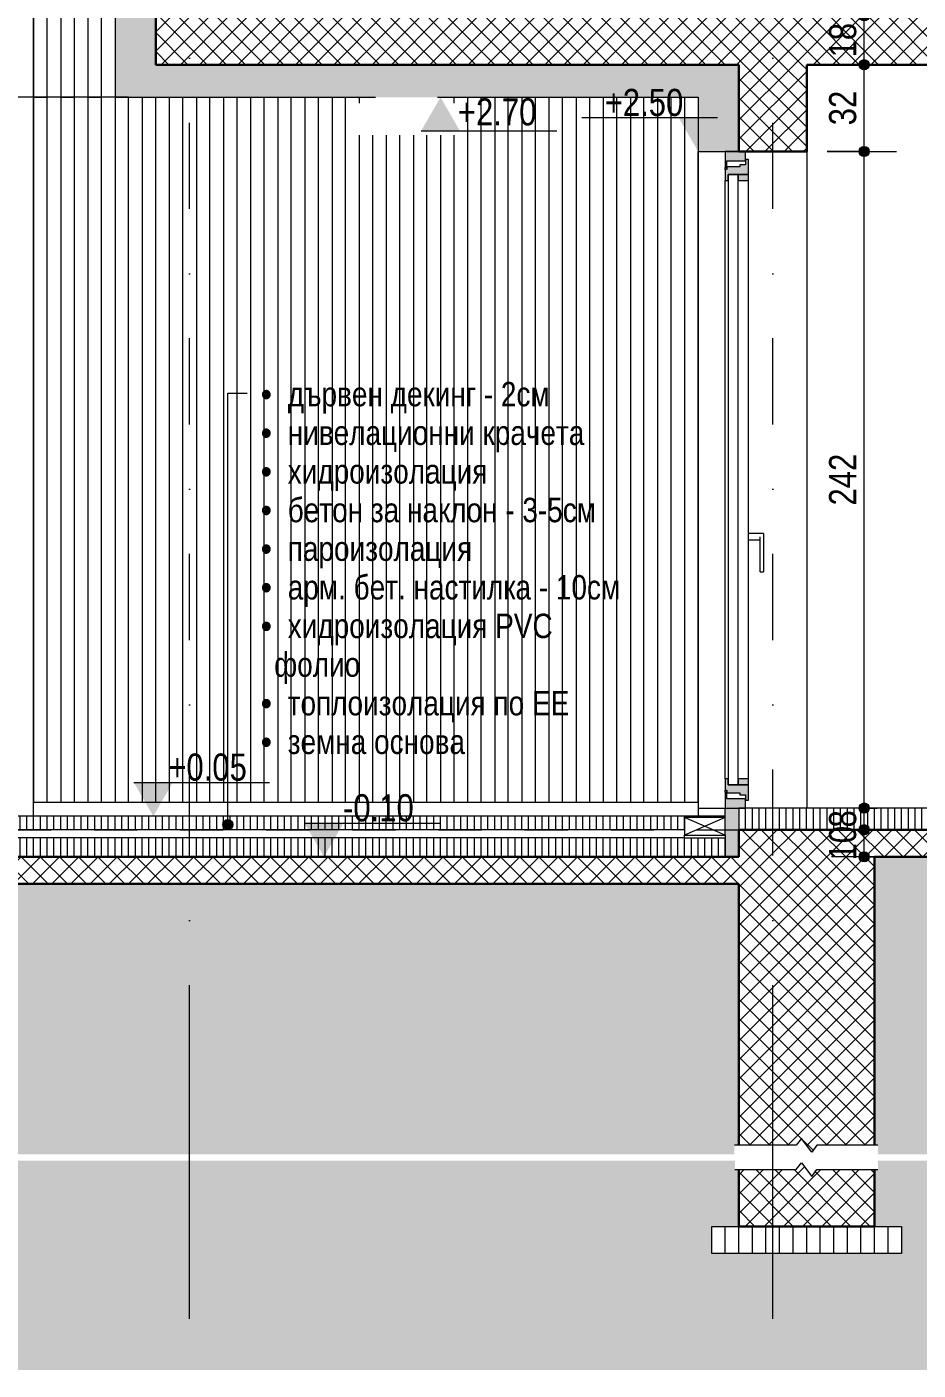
# Model space of a CAD drawing. Header units: centimetres. Extents: x -182 to 1407, y -199 to 837.
# Drawn here: x 174.1 to 502.7, y -199.2 to 295.9 of the extents above; entities that cross this region are included whole.
import ezdxf

# ---------------------------------------------------------------- set-up
doc = ezdxf.new("R2010")
doc.units = ezdxf.units.CM
doc.linetypes.add('Dash', pattern=[31.75, 15.875, -15.875])
doc.linetypes.add('Dash dot', pattern=[79.375, 31.75, -23.8125, 0, -23.8125])
for name, color, linetype, lineweight in [('A-ANNO-DIMS', 7, 'Continuous', 9), ('A-ANNO-DIMS-50', 7, 'Continuous', 9), ('A-ANNO-NOTE', 7, 'Continuous', 9), ('A-DETL-GENF', 7, 'Continuous', 9), ('A-DETL-MBND', 7, 'Continuous', 9), ('A-FLOR-FNSH', 7, 'Continuous', 9), ('A-FLOR-LEVL', 7, 'Continuous', 9), ('A-FLOR-MCUT', 7, 'Continuous', 9), ('A-FLOR-PATT', 7, 'Continuous', 9), ('A-GLAZ', 7, 'Continuous', 5), ('A-GLAZ-CWMG', 7, 'Continuous', 9), ('A-WALL', 7, 'Continuous', 9), ('A-WALL-PATT', 7, 'Continuous', 9), ('G-ANNO-DIMS', 7, 'Continuous', 9), ('G-ANNO-TEXT', 7, 'Continuous', 9), ('P-PIPE', 7, 'Continuous', 9), ('S-BEAM', 7, 'Continuous', 9), ('S-COLS', 7, 'Continuous', 9), ('S-GRID', 7, 'Continuous', 9)]:
    doc.layers.add(name, color=color, linetype=linetype, lineweight=lineweight)
doc.layers.add('A-DETL', color=7, linetype='Continuous', lineweight=9, true_color=0x008000)
doc.styles.add('Arial Narrow_1', font='ARIALN.TTF', dxfattribs={"height": 10})
doc.styles.add('Arial Narrow_2', font='ARIALN.TTF', dxfattribs={"height": 9})
doc.dimstyles.new('TEC_DIM', dxfattribs={"dimscale": 30.48, "dimtxt": 10.23431, "dimasz": 0.492126, "dimexe": 0.393701, "dimexo": 0.246063, "dimgap": 0, "dimtad": 1, "dimdec": 0, "dimzin": 0, "dimdsep": 46, "dimtxsty": 'Arial Narrow_1', "dimblk1": 'DOTSMALL', "dimblk2": 'DOTSMALL', "dimsah": 1, "dimcen": 0.09, "dimazin": 0, "dimtfac": 1, "dimtdec": 4, "dimtix": 1, "dimtmove": 0, "dimatfit": 3, "dimfxl": 0, "dimtvp": 1, "dimtolj": 1, "dimtzin": 0, "dimarcsym": 0})
pattern_1 = [(270, (134.087, 5), (2.5, 2e-16), [])]
pattern_2 = [(45, (670.496, 332.896), (-3.535534, 3.535534), []), (135, (670.496, 332.896), (-3.535534, -3.535534), [])]
pattern_3 = [(0, (670.496, 332.896), (19.05, 19.05), [19.05, -19.05]), (0, (670.496, 340.04), (19.05, 19.05), [19.05, -19.05]), (0, (670.496, 347.184), (19.05, 19.05), [19.05, -19.05]), (90, (672.878, 349.565), (-19.05, 19.05), [19.05, -19.05]), (90, (680.021, 349.565), (-19.05, 19.05), [19.05, -19.05]), (90, (687.165, 349.565), (-19.05, 19.05), [19.05, -19.05])]

# ---------------------------------------------------------------- blocks, each defined once
blk = doc.blocks.new('Rectangular Mullion - TEC_LAMEL-2326487-A-A')
at = {"layer": 'A-GLAZ-CWMG', "color": 253, "true_color": 0xaaaaaa}
for p, q in [((176.59, 270), (181.59, 270)), ((176.59, 270), (176.59, 10)), ((181.59, 10), (181.59, 270)), ((181.59, 10), (176.59, 10))]:
    blk.add_line(p, q, dxfattribs=at)
blk = doc.blocks.new('Rectangular Mullion - TEC_LAMEL-V16-A-A')
at = {"layer": 'A-GLAZ-CWMG', "color": 253, "true_color": 0xaaaaaa}
for p, q in [((206.59, 270), (206.59, 10)), ((211.59, 10), (211.59, 270)), ((211.59, 10), (206.59, 10))]:
    blk.add_line(p, q, dxfattribs=at)
blk = doc.blocks.new('Rectangular Mullion - TEC_LAMEL-V17-A-A')
at = {"layer": 'A-GLAZ-CWMG', "color": 253, "true_color": 0xaaaaaa}
for p, q in [((296.59, 270), (296.59, 267.81)), ((296.59, 256.03), (296.59, 10)), ((301.59, 10), (301.59, 256.03)), ((301.59, 10), (296.59, 10))]:
    blk.add_line(p, q, dxfattribs=at)
blk = doc.blocks.new('Rectangular Mullion - TEC_LAMEL-V18-A-A')
at = {"layer": 'A-GLAZ-CWMG', "color": 253, "true_color": 0xaaaaaa}
for p, q in [((306.59, 256.03), (306.59, 10)), ((311.59, 10), (311.59, 256.03)), ((311.59, 10), (306.59, 10))]:
    blk.add_line(p, q, dxfattribs=at)
blk = doc.blocks.new('Rectangular Mullion - TEC_LAMEL-V19-A-A')
at = {"layer": 'A-GLAZ-CWMG', "color": 253, "true_color": 0xaaaaaa}
for p, q in [((331.59, 267.81), (331.59, 270)), ((326.59, 256.03), (326.59, 10)), ((331.59, 10), (331.59, 256.03)), ((331.59, 10), (326.59, 10))]:
    blk.add_line(p, q, dxfattribs=at)
blk = doc.blocks.new('Rectangular Mullion - TEC_LAMEL-2370425-A-A')
at = {"layer": 'A-GLAZ-CWMG', "color": 253, "true_color": 0xaaaaaa}
for p, q in [((176.59, 628.84), (176.59, 270)), ((181.59, 270), (181.59, 623.65)), ((181.59, 270), (176.59, 270))]:
    blk.add_line(p, q, dxfattribs=at)
blk = doc.blocks.new('Rectangular Mullion - TEC_LAMEL-V20-A-A')
at = {"layer": 'A-GLAZ-CWMG', "color": 253, "true_color": 0xaaaaaa}
for p, q in [((186.59, 623.65), (186.59, 270)), ((191.59, 270), (191.59, 623.65)), ((191.59, 270), (186.59, 270))]:
    blk.add_line(p, q, dxfattribs=at)
blk = doc.blocks.new('Rectangular Mullion - TEC_LAMEL-V28-A-A')
at = {"layer": 'A-GLAZ-CWMG', "color": 253, "true_color": 0xaaaaaa}
for p, q in [((416.59, 270), (416.59, 10)), ((421.59, 10), (421.59, 250)), ((421.59, 10), (416.59, 10))]:
    blk.add_line(p, q, dxfattribs=at)
blk = doc.blocks.new('DOUBLE - OK_F - 200x242-2493595-A-A')
at = {"layer": 'A-GLAZ', "true_color": 0xc0c0c0}
h = blk.add_hatch(color=9, dxfattribs=at)
h.paths.add_polyline_path([(439.09, 8), (439.09, 11.4), (432.14, 11.4), (432.14, 13.9), (431.59, 13.9), (431.59, 8)])
h.paths.add_polyline_path([(431.59, 244.1), (432.14, 244.1), (432.14, 246.6), (439.09, 246.6), (439.09, 250), (431.59, 250)])
h = blk.add_hatch(color=9, dxfattribs=at)
h.paths.add_polyline_path([(440.09, 10.9), (440.09, 16.5), (432.69, 16.5), (432.69, 18.7), (431.59, 18.7), (431.59, 14.6), (432.14, 14.6), (432.14, 13.62), (436.91, 13.62), (436.91, 12.9), (439.09, 12.9), (439.09, 10.9)])
h.paths.add_polyline_path([(432.69, 239.3), (432.69, 241.5), (440.09, 241.5), (440.09, 247.1), (439.09, 247.1), (439.09, 245.1), (436.91, 245.1), (436.91, 244.38), (432.14, 244.38), (432.14, 243.4), (431.59, 243.4), (431.59, 239.3)])
h = blk.add_hatch(color=9, dxfattribs=at)
h.paths.add_polyline_path([(440.09, 16.5), (440.09, 18.7), (436.29, 18.7), (436.29, 16.5)])
h.paths.add_polyline_path([(440.09, 239.3), (440.09, 241.5), (436.29, 241.5), (436.29, 239.3)])
at = {"layer": 'A-GLAZ'}
for p, q in [((439.09, 250), (431.59, 250)), ((431.59, 250), (431.59, 244.1)), ((439.09, 246.6), (439.09, 250)), ((431.59, 244.1), (432.14, 244.1)), ((431.59, 243.4), (431.59, 244.1)), ((432.14, 243.4), (431.59, 243.4)), ((431.59, 243.4), (431.59, 239.3)), ((432.14, 244.1), (432.14, 246.6)), ((432.14, 246.6), (439.09, 246.6)), ((436.91, 244.38), (432.14, 244.38)), ((432.14, 244.38), (432.14, 243.4)), ((439.09, 245.1), (436.91, 245.1)), ((436.91, 245.1), (436.91, 244.38)), ((440.09, 247.1), (439.09, 247.1)), ((439.09, 247.1), (439.09, 245.1)), ((440.09, 241.5), (440.09, 247.1)), ((431.59, 239.3), (432.69, 239.3)), ((431.59, 18.7), (431.59, 239.3)), ((432.69, 241.5), (432.69, 16.5)), ((436.29, 241.5), (432.69, 241.5)), ((432.69, 239.3), (432.69, 241.5)), ((432.69, 241.5), (440.09, 241.5)), ((436.29, 16.5), (436.29, 241.5)), ((436.29, 241.5), (436.29, 239.3)), ((440.09, 241.5), (436.29, 241.5)), ((436.29, 239.3), (440.09, 239.3)), ((440.09, 239.3), (440.09, 241.5)), ((440.09, 18.7), (440.09, 239.3)), ((444.44, 109.2), (440.09, 109.2)), ((445.69, 109.2), (444.44, 109.2)), ((445.69, 109.2), (445.69, 108)), ((440.09, 106.8), (444.44, 106.8)), ((444.44, 95.83), (444.44, 108)), ((445.69, 108), (445.69, 95.83)), ((444.44, 95.04), (445.69, 95.04)), ((432.69, 18.7), (431.59, 18.7)), ((431.59, 18.7), (431.59, 14.6)), ((432.69, 16.5), (432.69, 18.7)), ((432.69, 16.5), (436.29, 16.5)), ((440.09, 16.5), (432.69, 16.5)), ((436.29, 18.7), (436.29, 16.5)), ((440.09, 18.7), (436.29, 18.7)), ((436.29, 16.5), (440.09, 16.5)), ((440.09, 16.5), (440.09, 18.7)), ((440.09, 10.9), (440.09, 16.5)), ((431.59, 14.6), (432.14, 14.6)), ((431.59, 13.9), (431.59, 14.6)), ((432.14, 13.9), (431.59, 13.9)), ((431.59, 13.9), (431.59, 8)), ((432.14, 14.6), (432.14, 13.62)), ((432.14, 11.4), (432.14, 13.9)), ((432.14, 13.62), (436.91, 13.62)), ((439.09, 11.4), (432.14, 11.4)), ((436.91, 13.62), (436.91, 12.9)), ((436.91, 12.9), (439.09, 12.9)), ((439.09, 12.9), (439.09, 10.9)), ((439.09, 8), (439.09, 11.4)), ((439.09, 10.9), (440.09, 10.9)), ((431.59, 8), (439.09, 8))]:
    blk.add_line(p, q, dxfattribs=at)
at = {"layer": 'A-GLAZ', "flags": 128}
for points in [[(444.44, 95.04), (444.44, 95.06), (444.44, 95.1), (444.44, 95.18), (444.44, 95.27), (444.44, 95.39), (444.44, 95.53), (444.44, 95.68), (444.44, 95.83)], [(445.69, 95.83), (445.69, 95.68), (445.69, 95.53), (445.69, 95.39), (445.69, 95.27), (445.69, 95.18), (445.69, 95.1), (445.69, 95.06), (445.69, 95.04)]]:
    blk.add_lwpolyline(points, dxfattribs=at)
blk = doc.blocks.new('Entwässerungsrinne Fahrweg - 200-2442293-A-A')
at = {"layer": 'P-PIPE'}
h = blk.add_hatch(dxfattribs=at)
h.set_pattern_fill('FP2_32', color=256, style=0, pattern_type=2)
h.set_pattern_definition([(90, (670.496, 332.896), (-2.5, 2e-16), [])])
h.paths.add_polyline_path([(416.59, 4.5), (431.59, 4.5), (431.59, 5), (416.59, 5)])
for p, q in [((416.59, 5), (431.59, 5)), ((416.59, 4.5), (416.59, 5)), ((431.59, 5), (416.59, 5)), ((416.59, 5), (416.59, -2)), ((431.59, 4.5), (431.59, 5)), ((431.59, -2), (431.59, 5)), ((431.59, 4.5), (416.59, 4.5)), ((416.59, -2), (431.59, -2))]:
    blk.add_line(p, q, dxfattribs=at)
blk = doc.blocks.new('TEC-BREAKLINE - M_Break Line-2501834-A-A')
at = {"layer": 'A-DETL-GENF'}
for p, q in [((459.65, -113.79), (457.75, -116.33)), ((463.46, -118.87), (459.65, -113.79)), ((457.75, -116.33), (434.97, -116.33)), ((465.37, -116.33), (463.46, -118.87)), ((487.84, -116.33), (465.37, -116.33))]:
    blk.add_line(p, q, dxfattribs=at)
blk = doc.blocks.new('TEC-BREAKLINE - M_Break Line-2501920-A-A')
at = {"layer": 'A-DETL-GENF'}
for p, q in [((457.75, -125.31), (459.65, -122.77)), ((459.65, -122.77), (463.46, -127.85)), ((435.15, -125.31), (457.75, -125.31)), ((463.46, -127.85), (465.37, -125.31)), ((465.37, -125.31), (487.88, -125.31))]:
    blk.add_line(p, q, dxfattribs=at)
blk = doc.blocks.new('Spot Elevations - ELEVATION_PROJECT-V36-A-A')
at = {"layer": 'A-ANNO-NOTE'}
blk.add_hatch(color=256, dxfattribs=at).paths.add_polyline_path([(267.71, 616.44), (282.02, 616.44), (274.87, 628.84)])
blk.add_line((267.71, 616.44), (317.71, 616.44), dxfattribs=at)
blk = doc.blocks.new('Spot Elevations - ELEVATION_PROJECT-150941-A-A')
at = {"layer": 'A-ANNO-NOTE'}
blk.add_hatch(color=256, dxfattribs=at).paths.add_polyline_path([(198.6, 685.85), (212.91, 685.85), (205.75, 673.46)])
blk.add_line((198.6, 685.85), (248.6, 685.85), dxfattribs=at)
blk = doc.blocks.new('Spot Elevations - ELEVATION_PROJECT-V37-A-A')
at = {"layer": 'A-ANNO-NOTE'}
blk.add_hatch(color=256, dxfattribs=at).paths.add_polyline_path([(428.74, 262.39), (414.43, 262.39), (421.59, 250)])
blk.add_line((428.74, 262.39), (378.74, 262.39), dxfattribs=at)
blk = doc.blocks.new('DIMBLOCK49-A-A')
at = {"layer": 'A-ANNO-DIMS-50', "transparency": 16777216}
h = blk.add_hatch(color=256, dxfattribs=at)
edge = h.paths.add_edge_path()
edge.add_arc((482.77, 0), 1.87, 0, 360)
h = blk.add_hatch(color=256, dxfattribs=at)
edge = h.paths.add_edge_path()
edge.add_arc((482.77, -10), 1.87, 0, 360)
for p, q in [((487.61, 0), (470.77, 0)), ((482.77, -10), (482.77, 0)), ((482.77, 0), (487.61, 0)), ((487.61, -10), (470.77, -10)), ((482.77, -10), (487.61, -10))]:
    blk.add_line(p, q, dxfattribs=at)
for centre in [(482.77, 0), (482.77, -10)]:
    blk.add_circle(centre, 1.87, dxfattribs=at)
at = {"layer": 'A-ANNO-DIMS-50', "color": 0, "transparency": 16777216, "insert": (469.84, -11.34), "char_height": 10, "width": 15.2053, "attachment_point": 1, "rotation": 90, "line_spacing_factor": 0.974696, "style": 'Arial Narrow_1'}
blk.add_mtext('10', dxfattribs=at)
blk = doc.blocks.new('_DotSmall')
at = {"color": 0, "linetype": 'ByBlock', "const_width": 0.5}
blk.add_lwpolyline([(-0.0625, 0, 1), (0.0625, 0, 1)], format="xyb", close=True, dxfattribs=at)
blk = doc.blocks.new('DIMBLOCK50-A-A')
at = {"layer": 'A-ANNO-DIMS-50', "transparency": 16777216}
h = blk.add_hatch(color=256, dxfattribs=at)
edge = h.paths.add_edge_path()
edge.add_arc((482.77, 8), 1.87, 0, 360)
h = blk.add_hatch(color=256, dxfattribs=at)
edge = h.paths.add_edge_path()
edge.add_arc((482.77, 0), 1.87, 0, 360)
for p, q in [((487.61, 8), (470.77, 8)), ((482.77, 0), (482.77, 8)), ((482.77, 8), (487.61, 8)), ((487.61, 0), (470.77, 0)), ((482.77, 0), (487.61, 0))]:
    blk.add_line(p, q, dxfattribs=at)
for centre in [(482.77, 8), (482.77, 0)]:
    blk.add_circle(centre, 1.87, dxfattribs=at)
at = {"layer": 'A-ANNO-DIMS-50', "color": 0, "transparency": 16777216, "insert": (469.84, 0.83), "char_height": 10, "width": 7.6026, "attachment_point": 1, "rotation": 90, "line_spacing_factor": 0.974696, "style": 'Arial Narrow_1'}
blk.add_mtext('\\fArial Narrow|b0|i0|c204|p34|;8', dxfattribs=at)
blk = doc.blocks.new('DIMBLOCK51-A-A')
at = {"layer": 'A-ANNO-DIMS-50', "transparency": 16777216}
h = blk.add_hatch(color=256, dxfattribs=at)
edge = h.paths.add_edge_path()
edge.add_arc((482.77, 250), 1.88, 0, 360)
h = blk.add_hatch(color=256, dxfattribs=at)
edge = h.paths.add_edge_path()
edge.add_arc((482.77, 8), 1.87, 0, 360)
for p, q in [((469.09, 250), (494.77, 250)), ((482.77, 250), (469.09, 250)), ((482.77, 8), (482.77, 250)), ((487.61, 8), (470.77, 8)), ((482.77, 8), (487.61, 8))]:
    blk.add_line(p, q, dxfattribs=at)
for centre, radius in [((482.77, 250), 1.88), ((482.77, 8), 1.87)]:
    blk.add_circle(centre, radius, dxfattribs=at)
at = {"layer": 'A-ANNO-DIMS-50', "color": 0, "transparency": 16777216, "insert": (469.84, 119.5), "char_height": 10, "width": 22.8079, "attachment_point": 1, "rotation": 90, "line_spacing_factor": 0.974696, "style": 'Arial Narrow_1'}
blk.add_mtext('242', dxfattribs=at)
blk = doc.blocks.new('DIMBLOCK52-A-A')
at = {"layer": 'A-ANNO-DIMS-50', "transparency": 16777216}
h = blk.add_hatch(color=256, dxfattribs=at)
edge = h.paths.add_edge_path()
edge.add_arc((482.77, 282), 1.88, 0, 360)
h = blk.add_hatch(color=256, dxfattribs=at)
edge = h.paths.add_edge_path()
edge.add_arc((482.77, 250), 1.88, 0, 360)
for p, q in [((487.61, 282), (470.77, 282)), ((482.77, 250), (482.77, 282)), ((482.77, 282), (487.61, 282)), ((469.09, 250), (494.77, 250)), ((482.77, 250), (469.09, 250))]:
    blk.add_line(p, q, dxfattribs=at)
for centre in [(482.77, 282), (482.77, 250)]:
    blk.add_circle(centre, 1.88, dxfattribs=at)
at = {"layer": 'A-ANNO-DIMS-50', "color": 0, "transparency": 16777216, "insert": (469.84, 259.66), "char_height": 10, "width": 15.2053, "attachment_point": 1, "rotation": 90, "line_spacing_factor": 0.974696, "style": 'Arial Narrow_1'}
blk.add_mtext('32', dxfattribs=at)
blk = doc.blocks.new('DIMBLOCK53-A-A')
at = {"layer": 'A-ANNO-DIMS-50', "transparency": 16777216}
h = blk.add_hatch(color=256, dxfattribs=at)
edge = h.paths.add_edge_path()
edge.add_arc((482.77, 300), 1.88, 0, 360)
h = blk.add_hatch(color=256, dxfattribs=at)
edge = h.paths.add_edge_path()
edge.add_arc((482.77, 282), 1.88, 0, 360)
for p, q in [((487.61, 300), (470.77, 300)), ((482.77, 282), (482.77, 300)), ((482.77, 300), (487.61, 300)), ((487.61, 282), (470.77, 282)), ((482.77, 282), (487.61, 282))]:
    blk.add_line(p, q, dxfattribs=at)
for centre in [(482.77, 300), (482.77, 282)]:
    blk.add_circle(centre, 1.88, dxfattribs=at)
at = {"layer": 'A-ANNO-DIMS-50', "color": 0, "transparency": 16777216, "insert": (469.84, 284.66), "char_height": 10, "width": 15.2053, "attachment_point": 1, "rotation": 90, "line_spacing_factor": 0.974696, "style": 'Arial Narrow_1'}
blk.add_mtext('18', dxfattribs=at)

msp = doc.modelspace()

# ---------------------------------------------------------------- hatches: boundary and pattern name
at = {"layer": 'A-DETL-GENF'}
h = msp.add_hatch(dxfattribs=at)
h.set_pattern_fill('FP2_34', color=256, style=0, pattern_type=2)
h.set_pattern_definition(pattern_3)
h.paths.add_polyline_path([(-177.25, -119.7), (19.54, -119.7), (19.54, -116.33), (21.09, -116.33), (21.09, -100), (16.59, -100), (16.59, -35), (-177.25, -35), (-177.25, -80.96)])
h.paths.add_polyline_path([(58.56, -119.7), (434.97, -119.7), (434.97, -116.33), (436.59, -116.33), (436.59, -20), (51.09, -20), (51.09, -116.33), (52.6, -116.33), (52.6, -119.7)])
h.paths.add_polyline_path([(1407.44, -119.7), (1407.44, -10), (1173.72, -10), (1173.72, -100), (1158.72, -100), (1158.72, -116.33), (1159.97, -116.33), (1159.97, -119.7), (1308.39, -119.7)])
h.paths.add_polyline_path([(487.84, -119.7), (1107.11, -119.7), (1107.11, -116.33), (1108.72, -116.33), (1108.72, -10), (486.59, -10), (486.59, -116.33), (487.84, -116.33)])
h = msp.add_hatch(dxfattribs=at)
h.set_pattern_fill('FP2_34', color=256, style=0, pattern_type=2)
h.set_pattern_definition(pattern_3)
h.paths.add_polyline_path([(417.01, -199.21), (1407.44, -199.21), (1407.44, -122.02), (1160.01, -122.02), (1160.01, -125.31), (1158.72, -125.31), (1158.72, -146.23), (1168.72, -146.23), (1168.72, -156.23), (1098.72, -156.23), (1098.72, -146.23), (1108.72, -146.23), (1108.72, -125.31), (1107.28, -125.31), (1107.28, -122.02), (487.88, -122.02), (487.88, -125.31), (486.59, -125.31), (486.59, -146.23), (496.59, -146.23), (496.59, -156.23), (426.59, -156.23), (426.59, -146.23), (436.59, -146.23), (436.59, -125.31), (435.15, -125.31), (435.15, -122.02), (52.68, -122.02), (52.68, -125.31), (51.09, -125.31), (51.09, -146.23), (63.09, -146.23), (63.09, -156.23), (11.09, -156.23), (11.09, -146.23), (21.09, -146.23), (21.09, -125.31), (19.39, -125.31), (19.39, -122.02), (-177.25, -122.02), (-177.25, -199.21), (218.92, -199.21)])
at = {"layer": 'A-FLOR-PATT'}
h = msp.add_hatch(dxfattribs=at)
h.set_pattern_fill('FP2_26', color=256, style=0, pattern_type=2)
h.set_pattern_definition(pattern_2)
h.paths.add_polyline_path([(221.59, 282), (1206.59, 282), (1206.59, 300), (221.59, 300), (221.59, 299.48)])
at = {"layer": 'A-FLOR-PATT', "true_color": 0xffff80}
msp.add_hatch(color=51, dxfattribs=at).paths.add_polyline_path([(221.59, 270), (436.59, 270), (436.59, 282), (221.59, 282)])
at = {"layer": 'A-FLOR-PATT', "true_color": 0x787878}
h = msp.add_hatch(dxfattribs=at)
h.set_pattern_fill('FP2_14', color=8, angle=-90, style=0, pattern_type=2)
h.set_pattern_definition(pattern_1)
h.paths.add_polyline_path([(416.59, 0), (416.59, 5), (20.96, 5), (20.96, 0), (317.96, 0)])
h = msp.add_hatch(dxfattribs=at)
h.set_pattern_fill('FP2_17', color=8, angle=-90, style=0, pattern_type=2)
h.set_pattern_definition([(270, (714.087, 8), (2.5, 2e-16), [])])
h.paths.add_polyline_path([(436.59, 0), (901.59, 0), (901.59, 8), (436.59, 8), (436.59, 0.07)])
h.paths.add_polyline_path([(913.59, 0), (1133.59, 0), (1133.59, 8), (913.59, 8), (913.59, 0.07)])
at = {"layer": 'A-FLOR-PATT', "true_color": 0xc0c0c0}
h = msp.add_hatch(dxfattribs=at)
h.set_pattern_fill('FP2_14', color=9, angle=-90, style=0, pattern_type=2)
h.set_pattern_definition(pattern_1)
h.paths.add_polyline_path([(417.01, -10), (431.59, -10), (431.59, -3), (20.96, -3), (20.96, -10), (416.59, -10)])
at = {"layer": 'A-FLOR-PATT'}
h = msp.add_hatch(dxfattribs=at)
h.set_pattern_fill('FP2_26', color=256, style=0, pattern_type=2)
h.set_pattern_definition(pattern_2)
h.paths.add_polyline_path([(763.66, -10), (1158.59, -10), (1158.59, 0), (436.59, 0), (436.59, -10), (738.89, -10)])
h = msp.add_hatch(dxfattribs=at)
h.set_pattern_fill('FP2_26', color=256, style=0, pattern_type=2)
h.set_pattern_definition(pattern_2)
h.paths.add_polyline_path([(243.68, -20), (436.59, -20), (436.59, -10), (35.96, -10), (35.96, -20), (218.92, -20)])
at = {"layer": 'A-FLOR-PATT', "true_color": 0x787878}
h = msp.add_hatch(dxfattribs=at)
h.set_pattern_fill('FP2_35', color=8, angle=-90, style=0, pattern_type=2)
h.set_pattern_definition([(270, (546.587, -180), (5, -2e-14), [])])
h.paths.add_polyline_path([(436.59, -156.23), (496.59, -156.23), (496.59, -146.23), (426.59, -146.23), (426.59, -156.23)])
h.paths.add_polyline_path([(1168.72, -156.23), (1168.72, -146.23), (1098.72, -146.23), (1098.72, -156.23), (1168.1, -156.23)])
h.paths.add_polyline_path([(61.09, -156.23), (61.09, -146.23), (11.09, -146.23), (11.09, -156.23), (20.83, -156.23)])
at = {"layer": 'A-WALL-PATT', "lineweight": 5, "true_color": 0xffff80}
msp.add_hatch(color=51, dxfattribs=at).paths.add_polyline_path([(212.73, 270), (221.59, 270), (221.59, 320), (206.59, 320), (206.59, 270)])
at = {"layer": 'A-WALL-PATT', "true_color": 0xffff80}
h = msp.add_hatch(color=51, dxfattribs=at)
h.paths.add_polyline_path([(431.59, -10), (436.59, -10), (436.59, 8), (431.59, 8), (431.59, -2)])
h.paths.add_polyline_path([(429.39, 250), (436.59, 250), (436.59, 270), (421.59, 270), (421.59, 250)])
at = {"layer": 'A-WALL-PATT'}
h = msp.add_hatch(dxfattribs=at)
h.set_pattern_fill('FP2_26', color=256, style=0, pattern_type=2)
h.set_pattern_definition(pattern_2)
h.paths.add_polyline_path([(463.46, -118.87), (465.37, -116.33), (486.59, -116.33), (486.59, -10), (436.59, -10), (436.59, -116.33), (457.75, -116.33), (459.65, -113.79), (461.56, -116.33)])
h = msp.add_hatch(dxfattribs=at)
h.set_pattern_fill('FP2_26', color=256, style=0, pattern_type=2)
h.set_pattern_definition(pattern_2)
h.paths.add_polyline_path([(436.59, -146.23), (486.59, -146.23), (486.59, -125.31), (465.37, -125.31), (463.46, -127.85), (459.65, -122.77), (457.75, -125.31), (436.59, -125.31), (436.59, -133.69)])
at = {"layer": 'G-ANNO-TEXT'}
h = msp.add_hatch(color=256, dxfattribs=at)
edge = h.paths.add_edge_path()
edge.add_arc((248.17, 1.88), 1.87, 0, 360)
at = {"layer": 'S-BEAM'}
h = msp.add_hatch(dxfattribs=at)
h.set_pattern_fill('FP2_26', color=256, style=0, pattern_type=2)
h.set_pattern_definition(pattern_2)
h.paths.add_polyline_path([(436.59, 250), (461.59, 250), (461.59, 282), (436.59, 282), (436.59, 254.57)])

# ---------------------------------------------------------------- linework, layer by layer
at = {"layer": 'A-DETL', "color": 7, "lineweight": 30}
for p, q in [((436.59, 282), (436.59, 270)), ((436.59, 270), (436.59, 250)), ((1108.72, -10), (486.59, -10)), ((486.59, -10), (486.59, -116.33)), ((436.59, -20), (51.09, -20)), ((436.59, -116.33), (436.59, -20)), ((436.59, -146.23), (436.59, -125.31)), ((486.59, -125.31), (486.59, -146.23)), ((436.59, -146.23), (486.59, -146.23))]:
    msp.add_line(p, q, dxfattribs=at)
at = {"layer": 'A-DETL', "color": 7, "lineweight": 5}
for p, q in [((431.59, -2), (416.59, 4.5)), ((431.59, 4.5), (416.59, -2))]:
    msp.add_line(p, q, dxfattribs=at)
at = {"layer": 'A-DETL-MBND'}
for p, q in [((426.59, -156.23), (426.59, -146.23)), ((426.59, -146.23), (436.59, -146.23)), ((486.59, -146.23), (496.59, -146.23)), ((496.59, -146.23), (496.59, -156.23)), ((496.59, -156.23), (426.59, -156.23))]:
    msp.add_line(p, q, dxfattribs=at)
at = {"layer": 'A-FLOR-FNSH', "lineweight": 30}
for p, q in [((221.59, 282), (436.59, 282)), ((461.59, 282), (901.59, 282)), ((436.59, 0), (901.59, 0)), ((436.59, 0), (436.59, -10)), ((436.59, -10), (35.96, -10))]:
    msp.add_line(p, q, dxfattribs=at)
at = {"layer": 'A-FLOR-FNSH'}
for p, q in [((436.59, 270), (436.59, 282)), ((221.59, 270), (302.67, 270)), ((325.51, 270), (421.59, 270)), ((416.59, 5), (11.09, 5)), ((901.59, 8), (436.59, 8)), ((416.59, -3), (416.59, -2)), ((416.59, -3), (431.59, -3)), ((431.59, -3), (431.59, -10))]:
    msp.add_line(p, q, dxfattribs=at)
at = {"layer": 'A-FLOR-LEVL', "linetype": 'Dash'}
msp.add_line((-182.13, 0), (1318.44, 0), dxfattribs=at)
at = {"layer": 'A-FLOR-MCUT'}
for p, q in [((436.59, 8), (436.59, 0)), ((416.59, 0), (21.09, 0)), ((416.59, -3), (20.96, -3))]:
    msp.add_line(p, q, dxfattribs=at)
at = {"layer": 'A-WALL'}
for p, q in [((176.59, 5), (176.59, 628.84)), ((206.59, 320), (206.59, 270)), ((206.59, 270), (221.59, 270)), ((421.59, 270), (421.59, 5)), ((436.59, 250), (436.59, 270)), ((421.59, 250), (436.59, 250)), ((461.59, 250), (461.59, 8)), ((421.59, 10), (176.59, 10)), ((421.59, 8), (436.59, 8)), ((431.59, 5), (431.59, 8)), ((431.59, -2), (431.59, -3))]:
    msp.add_line(p, q, dxfattribs=at)
at = {"layer": 'A-WALL', "lineweight": 30}
msp.add_line((221.59, 282), (221.59, 300), dxfattribs=at)
at = {"layer": 'G-ANNO-DIMS'}
msp.add_line((211.59, 270), (140.68, 270), dxfattribs=at)
at = {"layer": 'G-ANNO-TEXT'}
for p, q in [((248.17, 160.92), (255.27, 160.92)), ((248.17, 1.88), (248.17, 160.92))]:
    msp.add_line(p, q, dxfattribs=at)
msp.add_circle((248.17, 1.88), 1.87, dxfattribs=at)
at = {"layer": 'S-BEAM', "lineweight": 30}
for p, q in [((461.59, 250), (461.59, 282)), ((436.59, 250), (461.59, 250))]:
    msp.add_line(p, q, dxfattribs=at)
at = {"layer": 'S-COLS'}
msp.add_line((461.59, 250), (461.59, 8), dxfattribs=at)
at = {"layer": 'S-GRID', "color": 1, "linetype": 'Dash dot', "lineweight": 18, "true_color": 0xff0000}
for p, q in [((234.09, -89.03), (234.09, 681.81)), ((449.09, -89.03), (449.09, 681.81))]:
    msp.add_line(p, q, dxfattribs=at)
at = {"layer": 'S-GRID', "color": 1, "lineweight": 18, "true_color": 0xff0000}
for p, q in [((234.09, -180.26), (234.09, -89.03)), ((449.09, -180.26), (449.09, -89.03))]:
    msp.add_line(p, q, dxfattribs=at)

# ---------------------------------------------------------------- block references
at = {"layer": 'A-ANNO-NOTE'}
msp.add_blockref('Spot Elevations - ELEVATION_PROJECT-V37-A-A', (0, 0), dxfattribs=at)
at = {"layer": 'A-DETL-GENF'}
for name in ['TEC-BREAKLINE - M_Break Line-2501834-A-A', 'TEC-BREAKLINE - M_Break Line-2501920-A-A']:
    msp.add_blockref(name, (0, 0), dxfattribs=at)
at = {"layer": 'A-GLAZ'}
msp.add_blockref('DOUBLE - OK_F - 200x242-2493595-A-A', (0, 0), dxfattribs=at)
at = {"layer": 'A-GLAZ-CWMG', "color": 253, "true_color": 0xaaaaaa}
for name, p in [('Rectangular Mullion - TEC_LAMEL-2370425-A-A', (0, 0)), ('Rectangular Mullion - TEC_LAMEL-V20-A-A', (0, 0)), ('Rectangular Mullion - TEC_LAMEL-V20-A-A', (10, 0)), ('Rectangular Mullion - TEC_LAMEL-2326487-A-A', (0, 0)), ('Rectangular Mullion - TEC_LAMEL-2326487-A-A', (10, 0)), ('Rectangular Mullion - TEC_LAMEL-2326487-A-A', (20, 0)), ('Rectangular Mullion - TEC_LAMEL-V16-A-A', (0, 0)), ('Rectangular Mullion - TEC_LAMEL-V16-A-A', (10, 0)), ('Rectangular Mullion - TEC_LAMEL-V16-A-A', (20, 0)), ('Rectangular Mullion - TEC_LAMEL-V16-A-A', (30, 0)), ('Rectangular Mullion - TEC_LAMEL-V16-A-A', (40, 0)), ('Rectangular Mullion - TEC_LAMEL-V16-A-A', (50, 0)), ('Rectangular Mullion - TEC_LAMEL-V16-A-A', (60, 0)), ('Rectangular Mullion - TEC_LAMEL-V16-A-A', (70, 0)), ('Rectangular Mullion - TEC_LAMEL-V16-A-A', (80, 0)), ('Rectangular Mullion - TEC_LAMEL-V17-A-A', (0, 0)), ('Rectangular Mullion - TEC_LAMEL-V19-A-A', (0, 0)), ('Rectangular Mullion - TEC_LAMEL-V16-A-A', (130, 0)), ('Rectangular Mullion - TEC_LAMEL-V16-A-A', (140, 0)), ('Rectangular Mullion - TEC_LAMEL-V16-A-A', (150, 0)), ('Rectangular Mullion - TEC_LAMEL-V16-A-A', (160, 0)), ('Rectangular Mullion - TEC_LAMEL-V16-A-A', (170, 0)), ('Rectangular Mullion - TEC_LAMEL-V16-A-A', (180, 0)), ('Rectangular Mullion - TEC_LAMEL-V16-A-A', (190, 0)), ('Rectangular Mullion - TEC_LAMEL-V16-A-A', (200, 0)), ('Rectangular Mullion - TEC_LAMEL-V28-A-A', (0, 0)), ('Rectangular Mullion - TEC_LAMEL-V18-A-A', (0, 0)), ('Rectangular Mullion - TEC_LAMEL-V18-A-A', (10, 0))]:
    msp.add_blockref(name, p, dxfattribs=at)
at = {"layer": 'G-ANNO-DIMS'}
for name, p in [('Spot Elevations - ELEVATION_PROJECT-V36-A-A', (51.72, -358.84)), ('Spot Elevations - ELEVATION_PROJECT-150941-A-A', (14.95, -668.46)), ('Spot Elevations - ELEVATION_PROJECT-150941-A-A', (77.88, -683.46))]:
    msp.add_blockref(name, p, dxfattribs=at)
at = {"layer": 'P-PIPE'}
msp.add_blockref('Entwässerungsrinne Fahrweg - 200-2442293-A-A', (0, 0), dxfattribs=at)

# ---------------------------------------------------------------- texts
at = {"layer": 'G-ANNO-DIMS', "char_height": 10, "attachment_point": 1, "line_spacing_factor": 0.974696, "style": 'Arial Narrow_1'}
for s, insert, width in [('+2.50', (387.11, 273.09), 34.7536), ('+2.70', (332.97, 269.62), 34.7536), ('+0.05', (226.22, 28.09), 34.7536), ('-0.10', (290.64, 13.09), 31.1923)]:
    msp.add_mtext(s, dxfattribs=dict(at, insert=insert, width=width))
at = {"layer": 'G-ANNO-TEXT', "insert": (260.27, 165.07), "char_height": 9, "width": 136.6025, "attachment_point": 1, "line_spacing_factor": 0.949189, "style": 'Arial Narrow_2'}
msp.add_mtext('\\pi-5.00004,l5.00004,t9.99999,15.00003,19.99998,25.00002,29.99997,35.00001,39.99996,45,50.00004,54.99999,60.00003,64.99998,70.00002,74.99997,80.00001,84.99996,90,95.00004,99.99999,105.00003,109.99998,115.00002,119.99997,125.00001,129.99996,135,140.00004,144.99999,150.00003,154.99998,160.00002;{\\fSymbol|b0|i0|c2|p18;·^I\\fArial Narrow|b0|i0|c204|p34;дървен декинг }- 2{\\fArial Narrow|b0|i0|c204|p34;см\\P\\fSymbol|b0|i0|c2|p18;·^I\\fArial Narrow|b0|i0|c204|p34;нивелационни крачета\\P\\fSymbol|b0|i0|c2|p18;·^I\\fArial Narrow|b0|i0|c204|p34;хидроизолация \\P\\fSymbol|b0|i0|c2|p18;·^I\\fArial Narrow|b0|i0|c204|p34;бетон за наклон }- 3-5{\\fArial Narrow|b0|i0|c204|p34;см\\P\\fSymbol|b0|i0|c2|p18;·^I\\fArial Narrow|b0|i0|c204|p34;пароизолация\\P\\fSymbol|b0|i0|c2|p18;·^I\\fArial Narrow|b0|i0|c204|p34;арм}. {\\fArial Narrow|b0|i0|c204|p34;бет}. {\\fArial Narrow|b0|i0|c204|p34;настилка }- 10{\\fArial Narrow|b0|i0|c204|p34;см\\P\\fSymbol|b0|i0|c2|p18;·^I\\fArial Narrow|b0|i0|c204|p34;хидроизолация }PVC \\P\\pi0,t5.00004,9.99999,15.00003,19.99998,25.00002,29.99997,35.00001,39.99996,45,50.00004,54.99999,60.00003,64.99998,70.00002,74.99997,80.00001,84.99996,90,95.00004,99.99999,105.00003,109.99998,115.00002,119.99997,125.00001,129.99996,135,140.00004,144.99999,150.00003,154.99998,160.00002;{\\fArial Narrow|b0|i0|c204|p34;фолио\\P\\pi-5.00004,t9.99999,15.00003,19.99998,25.00002,29.99997,35.00001,39.99996,45,50.00004,54.99999,60.00003,64.99998,70.00002,74.99997,80.00001,84.99996,90,95.00004,99.99999,105.00003,109.99998,115.00002,119.99997,125.00001,129.99996,135,140.00004,144.99999,150.00003,154.99998,160.00002;\\fSymbol|b0|i0|c2|p18;·^I\\fArial Narrow|b0|i0|c204|p34;топлоизолация по ЕЕ\\P\\fSymbol|b0|i0|c2|p18;·^I\\fArial Narrow|b0|i0|c204|p34;земна основа}', dxfattribs=at)

# ---------------------------------------------------------------- dimensions: what is measured, and where the dimension line sits
at = {"layer": 'A-ANNO-DIMS'}
for base, p1, p2, override, picture, middle in [((482.77, 300), (480.11, 282), (480.11, 300), {"dimpost": '<>', "dimfxl": 18}, 'DIMBLOCK53-A-A', (477.66, 291)), ((482.77, 282), (461.59, 250), (480.11, 282), {"dimpost": '<>', "dimfxl": 36.97621}, 'DIMBLOCK52-A-A', (477.66, 266)), ((482.77, 250), (480.11, 8), (461.59, 250), {"dimpost": '<>', "dimfxl": 242.708138}, 'DIMBLOCK51-A-A', (477.74, 129)), ((482.77, 8), (480.11, 0), (480.11, 8), {"dimpost": '<>', "dimfxl": 8}, 'DIMBLOCK50-A-A', (477.66, 4)), ((482.77, 0), (480.11, -10), (480.11, 0), {"dimpost": '<>', "dimfxl": 10}, 'DIMBLOCK49-A-A', (477.66, -5))]:
    dim = msp.add_linear_dim(base=base, p1=p1, p2=p2, angle=90, dimstyle='TEC_DIM', override=override, dxfattribs=at)
    dim.commit()
    dim.dimension.update_dxf_attribs({"geometry": picture, "text_midpoint": middle})

doc.saveas('drawing.dxf')
